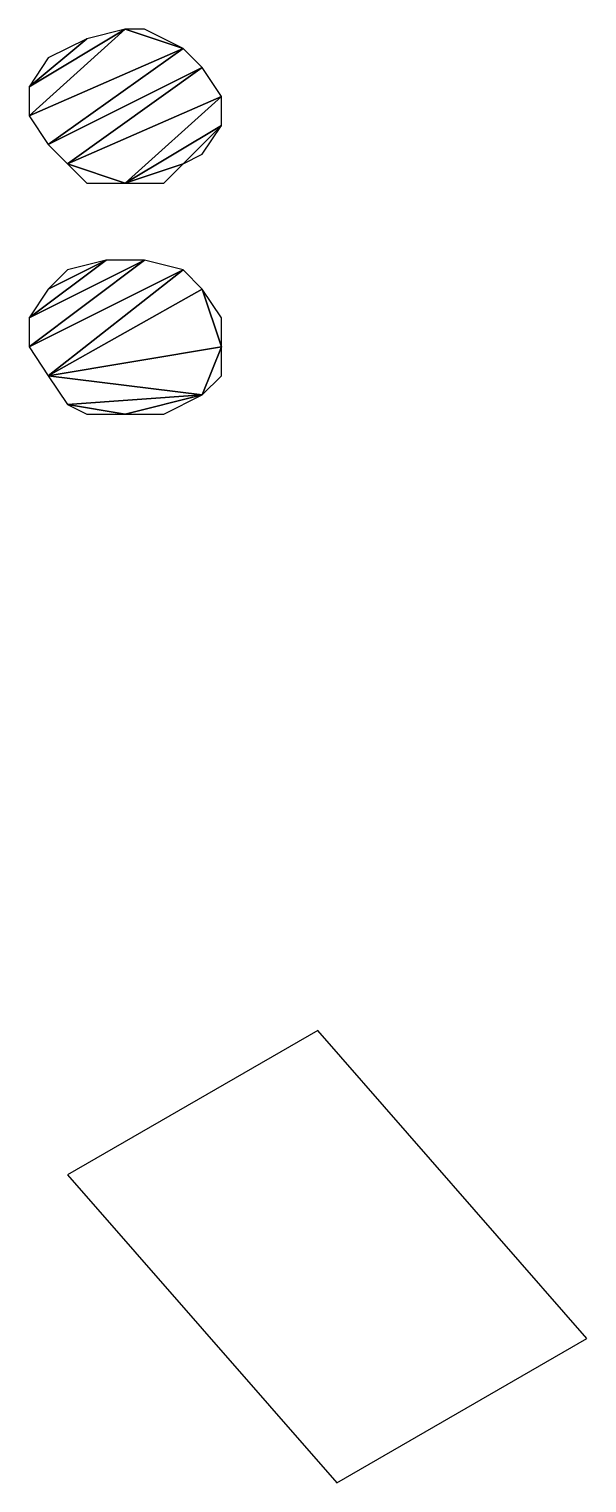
# Model space of a CAD drawing. Extents: x -35430092 to -35393830, y 11991942 to 12015432.
# Drawn here: x -35413810.8 to -35413730.1, y 12006343.6 to 12006553.8 of the extents above; entities that cross this region are included whole.
import ezdxf

# ---------------------------------------------------------------- set-up
doc = ezdxf.new("R2010")
doc.units = 0

msp = doc.modelspace()

# ---------------------------------------------------------------- linework, layer by layer
at = {"layer": 'mg_to_dxf', "color": 52}
for points in [[(-35413810.82, 12006545.4), (-35413810.82, 12006545.4), (-35413796.89, 12006553.76), (-35413802.46, 12006552.36)], [(-35413810.82, 12006545.4), (-35413810.82, 12006545.4), (-35413810.82, 12006541.23), (-35413796.89, 12006553.76)], [(-35413810.82, 12006541.23), (-35413810.82, 12006541.23), (-35413788.54, 12006550.97), (-35413796.89, 12006553.76)], [(-35413796.89, 12006553.76), (-35413796.89, 12006553.76), (-35413788.54, 12006550.97), (-35413794.11, 12006553.76)], [(-35413808.03, 12006549.58), (-35413808.03, 12006549.58), (-35413810.82, 12006545.4), (-35413802.46, 12006552.36)], [(-35413808.03, 12006537.05), (-35413808.03, 12006537.05), (-35413788.54, 12006550.97), (-35413810.82, 12006541.23)], [(-35413808.03, 12006537.05), (-35413808.03, 12006537.05), (-35413785.76, 12006548.19), (-35413788.54, 12006550.97)], [(-35413805.25, 12006534.27), (-35413805.25, 12006534.27), (-35413785.76, 12006548.19), (-35413808.03, 12006537.05)], [(-35413805.25, 12006534.27), (-35413805.25, 12006534.27), (-35413782.97, 12006544.01), (-35413785.76, 12006548.19)], [(-35413796.89, 12006531.48), (-35413796.89, 12006531.48), (-35413782.97, 12006544.01), (-35413805.25, 12006534.27)], [(-35413796.89, 12006531.48), (-35413796.89, 12006531.48), (-35413782.97, 12006539.84), (-35413782.97, 12006544.01)], [(-35413788.54, 12006534.27), (-35413788.54, 12006534.27), (-35413782.97, 12006539.84), (-35413796.89, 12006531.48)], [(-35413788.54, 12006534.27), (-35413788.54, 12006534.27), (-35413785.76, 12006535.66), (-35413782.97, 12006539.84)], [(-35413805.25, 12006534.27), (-35413805.25, 12006534.27), (-35413802.46, 12006531.48), (-35413796.89, 12006531.48)], [(-35413788.54, 12006534.27), (-35413788.54, 12006534.27), (-35413796.89, 12006531.48), (-35413791.33, 12006531.48)], [(-35413810.82, 12006512), (-35413810.82, 12006512), (-35413799.68, 12006520.35), (-35413808.03, 12006516.17)], [(-35413810.82, 12006512), (-35413810.82, 12006512), (-35413794.11, 12006520.35), (-35413799.68, 12006520.35)], [(-35413810.82, 12006507.82), (-35413810.82, 12006507.82), (-35413794.11, 12006520.35), (-35413810.82, 12006512)], [(-35413810.82, 12006507.82), (-35413810.82, 12006507.82), (-35413788.54, 12006518.96), (-35413794.11, 12006520.35)], [(-35413808.03, 12006503.64), (-35413808.03, 12006503.64), (-35413788.54, 12006518.96), (-35413810.82, 12006507.82)], [(-35413808.03, 12006516.17), (-35413808.03, 12006516.17), (-35413799.68, 12006520.35), (-35413805.25, 12006518.96)], [(-35413808.03, 12006503.64), (-35413808.03, 12006503.64), (-35413785.76, 12006516.17), (-35413788.54, 12006518.96)], [(-35413782.97, 12006507.82), (-35413782.97, 12006507.82), (-35413785.76, 12006516.17), (-35413808.03, 12006503.64)], [(-35413782.97, 12006507.82), (-35413782.97, 12006507.82), (-35413782.97, 12006512), (-35413785.76, 12006516.17)], [(-35413808.03, 12006503.64), (-35413808.03, 12006503.64), (-35413785.76, 12006500.86), (-35413782.97, 12006507.82)], [(-35413782.97, 12006507.82), (-35413782.97, 12006507.82), (-35413785.76, 12006500.86), (-35413782.97, 12006503.64)], [(-35413805.25, 12006499.47), (-35413805.25, 12006499.47), (-35413785.76, 12006500.86), (-35413808.03, 12006503.64)], [(-35413796.89, 12006498.07), (-35413796.89, 12006498.07), (-35413785.76, 12006500.86), (-35413805.25, 12006499.47)], [(-35413796.89, 12006498.07), (-35413796.89, 12006498.07), (-35413791.33, 12006498.07), (-35413785.76, 12006500.86)], [(-35413796.89, 12006498.07), (-35413796.89, 12006498.07), (-35413805.25, 12006499.47), (-35413802.46, 12006498.07)], [(-35413805.25, 12006388.1), (-35413766.27, 12006343.56), (-35413730.08, 12006364.44), (-35413769.05, 12006408.98)]]:
    msp.add_3dface(points, dxfattribs=at)

doc.saveas('drawing.dxf')
